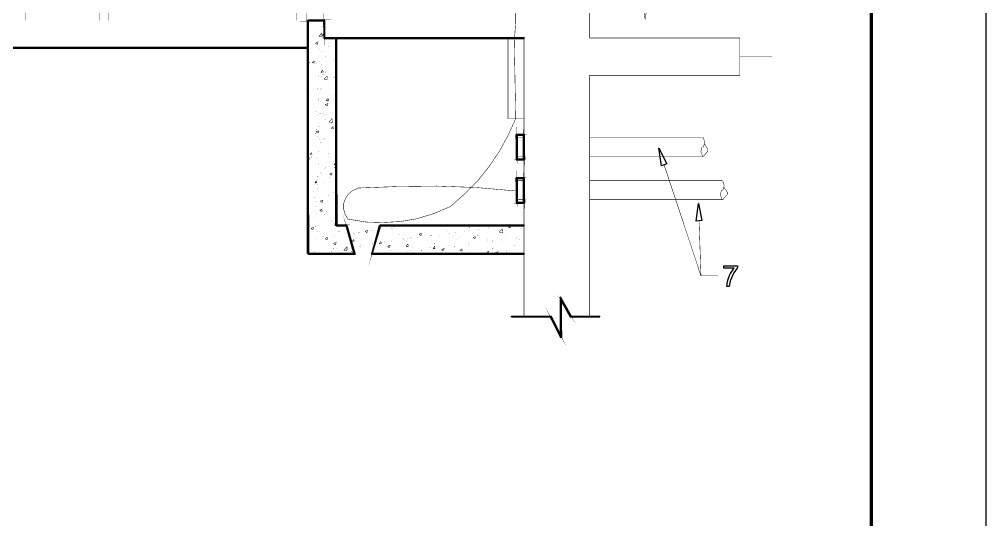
# Model space of a CAD drawing. Header units: metres. Extents: x -593 to 248, y 430 to 1024.
# Drawn here: x 164 to 248.3, y 574.9 to 618.5 of the extents above; entities that cross this region are included whole.
import ezdxf

# ---------------------------------------------------------------- set-up
doc = ezdxf.new("R2010")
doc.units = ezdxf.units.M
doc.header["$MEASUREMENT"] = 0
for name, color, linetype in [('C00-00-00-BLACK', 7, 'Continuous'), ('C00-7E-FF', 150, 'Continuous'), ('CFF-00-00', 1, 'Continuous'), ('CFF-7E-00', 30, 'Continuous')]:
    doc.layers.add(name, color=color, linetype=linetype)

msp = doc.modelspace()

# ---------------------------------------------------------------- linework, layer by layer
msp.add_line((248.297, 1023.566), (248.297, 429.566))
at = {"lineweight": 100}
msp.add_line((238.297, 1013.566), (238.297, 439.566), dxfattribs=at)
at = {"layer": 'C00-00-00-BLACK', "const_width": 0.0423}
for points in [[(213.755, 616.899), (213.755, 687.223)], [(155.481, 660.431), (164.514, 660.431), (164.514, 618.426)], [(171.004, 621.689), (171.004, 618.426)], [(171.809, 621.689), (171.809, 618.426)], [(188.182, 618.426), (188.182, 621.689)], [(189.028, 618.426), (189.028, 621.689)], [(207.181, 616.562), (207.307, 618.342), (207.307, 620.165), (207.139, 621.986)], [(189.793, 618.342), (189.835, 618.342)], [(190.471, 617.916), (190.512, 617.916)], [(189.58, 617.027), (189.623, 617.027)], [(190.132, 617.027), (190.385, 617.324)], [(190.132, 617.027), (190.428, 616.985)], [(190.343, 617.154), (190.555, 617.238)], [(190.343, 617.154), (190.471, 617.069)], [(190.428, 616.985), (190.385, 617.324)], [(190.471, 617.069), (190.555, 617.238)], [(189.835, 616.392), (190.005, 616.562)], [(189.835, 616.392), (190.046, 616.349)], [(190.046, 616.349), (190.005, 616.562)], [(190.046, 616.603), (190.089, 616.603)], [(190.428, 616.815), (190.471, 616.815)], [(206.631, 616.899), (206.631, 609.862)], [(207.307, 609.862), (207.181, 616.562)], [(208.031, 592.568), (208.031, 616.899)], [(226.86, 616.899), (226.86, 613.635), (213.755, 613.635), (213.755, 592.568)], [(213.755, 616.899), (226.86, 616.899)], [(213.755, 616.899), (226.86, 616.899)], [(155.609, 616.053), (189.197, 616.053)], [(190.173, 616.01), (190.216, 616.01)], [(190.385, 615.711), (190.428, 615.711)], [(190.98, 616.137), (191.023, 616.137)], [(189.284, 614.738), (189.327, 614.738)], [(189.539, 614.78), (189.75, 614.865)], [(189.539, 614.78), (189.709, 614.696)], [(189.623, 614.908), (189.666, 614.908)], [(189.709, 614.696), (189.75, 614.865)], [(189.877, 614.653), (189.919, 614.653)], [(190.132, 614.822), (190.173, 614.822)], [(190.385, 614.612), (190.428, 614.612)], [(190.682, 615.288), (190.727, 615.288)], [(191.362, 614.992), (191.403, 614.992)], [(191.362, 614.822), (191.403, 614.822)], [(226.86, 615.245), (229.661, 615.245)], [(190.046, 613.635), (190.089, 613.635)], [(190.301, 613.888), (190.471, 614.103)], [(190.301, 613.888), (190.512, 613.888)], [(190.512, 613.888), (190.471, 614.103)], [(190.471, 613.72), (190.512, 613.72)], [(190.682, 613.931), (190.727, 613.931)], [(189.24, 613.551), (189.284, 613.551)], [(190.343, 613.551), (190.385, 613.551)], [(190.597, 613.296), (190.854, 613.592)], [(190.597, 613.296), (190.854, 613.254)], [(190.854, 613.254), (190.854, 613.592)], [(191.489, 613.465), (191.658, 613.508)], [(191.489, 613.465), (191.658, 613.381)], [(189.412, 611.938), (189.454, 611.938)], [(189.623, 612.407), (189.666, 612.407)], [(190.005, 612.45), (190.046, 612.45)], [(190.301, 612.45), (190.343, 612.45)], [(190.089, 611.515), (190.132, 611.515)], [(190.258, 611.346), (190.301, 611.346)], [(190.682, 611.092), (190.938, 611.176)], [(190.682, 611.092), (190.854, 610.965)], [(190.768, 611.431), (190.938, 611.642)], [(190.768, 611.431), (190.98, 611.431)], [(190.854, 611.388), (190.896, 611.388)], [(190.854, 610.965), (190.938, 611.176)], [(190.98, 611.431), (190.938, 611.642)], [(191.15, 611.854), (191.193, 611.854)], [(189.877, 610.499), (189.919, 610.499)], [(190.216, 610.287), (190.258, 610.287)], [(189.962, 610.118), (190.005, 610.118)], [(190.512, 610.203), (190.555, 610.203)], [(190.682, 609.777), (190.727, 609.777)], [(190.811, 610.203), (190.854, 610.203)], [(191.023, 609.565), (191.277, 609.862)], [(191.023, 609.565), (191.319, 609.523)], [(191.319, 609.523), (191.277, 609.862)], [(208.031, 609.862), (206.674, 609.862)], [(189.877, 608.719), (190.132, 608.803)], [(189.877, 608.719), (190.046, 608.592)], [(189.919, 608.93), (189.962, 608.93)], [(190.046, 608.592), (190.132, 608.803)], [(190.173, 609.185), (190.216, 609.185)], [(191.193, 609.1), (191.234, 609.1)], [(191.234, 608.973), (191.362, 609.185)], [(191.234, 608.973), (191.403, 608.973)], [(191.403, 608.973), (191.362, 609.185)], [(189.835, 608.55), (189.877, 608.55)], [(190.005, 608.296), (190.046, 608.296)], [(190.132, 608.084), (190.173, 608.084)], [(190.301, 607.785), (190.343, 607.785)], [(190.555, 608.084), (190.597, 608.084)], [(191.616, 608.464), (191.658, 608.464)], [(208.031, 608.211), (207.436, 608.211)], [(223.636, 608.211), (213.755, 608.211)], [(223.636, 607.362), (223.688, 607.415), (223.796, 607.771), (223.688, 608.147), (223.636, 608.211)], [(189.327, 606.727), (189.496, 606.896)], [(189.539, 606.727), (189.496, 606.896)], [(190.089, 607.023), (190.132, 607.023)], [(223.593, 607.405), (223.539, 607.341), (223.455, 606.982), (223.582, 606.62), (223.636, 606.557)], [(223.636, 606.557), (223.688, 606.579), (224.051, 607.002), (224.062, 607.066), (224.062, 607.203), (223.815, 607.584), (223.763, 607.615)], [(189.197, 606.853), (189.24, 606.853)], [(189.197, 606.387), (189.327, 606.43)], [(189.197, 606.304), (189.24, 606.218)], [(189.24, 606.218), (189.327, 606.43)], [(189.327, 606.727), (189.539, 606.727)], [(189.454, 606.514), (189.496, 606.514)], [(189.877, 606.346), (189.919, 606.346)], [(190.938, 606.81), (190.98, 606.81)], [(191.446, 605.835), (191.658, 606.048)], [(191.53, 606.769), (191.573, 606.769)], [(208.031, 606.557), (207.436, 606.557)], [(213.755, 606.557), (223.636, 606.557)], [(190.046, 605.922), (190.089, 605.922)], [(190.639, 605.496), (190.682, 605.496)], [(190.682, 605.623), (190.727, 605.623)], [(191.446, 605.835), (191.658, 605.835)], [(191.489, 605.581), (191.53, 605.581)], [(189.24, 604.777), (189.284, 604.777)], [(189.793, 604.268), (189.919, 604.438)], [(189.962, 604.268), (189.919, 604.438)], [(190.005, 604.819), (190.046, 604.819)], [(190.301, 605.116), (190.343, 605.116)], [(191.023, 604.692), (191.066, 604.692)], [(191.066, 605.03), (191.277, 605.116)], [(191.066, 605.03), (191.234, 604.903)], [(191.234, 604.903), (191.277, 605.116)], [(208.031, 604.438), (207.436, 604.438)], [(225.334, 604.438), (213.755, 604.438)], [(225.334, 603.589), (225.386, 603.643), (225.492, 603.998), (225.386, 604.374), (225.334, 604.438)], [(189.793, 604.268), (189.962, 604.268)], [(189.793, 604.184), (189.835, 604.184)], [(189.962, 603.716), (190.005, 603.716)], [(190.005, 604.141), (190.046, 604.141)], [(190.597, 604.311), (190.639, 604.311)], [(191.616, 603.93), (191.658, 603.93)], [(225.292, 603.632), (225.239, 603.568), (225.152, 603.208), (225.28, 602.849), (225.334, 602.784)], [(225.334, 602.784), (225.386, 602.806), (225.747, 603.229), (225.758, 603.293), (225.758, 603.432), (225.514, 603.813), (225.462, 603.845)], [(189.666, 603.462), (189.709, 603.462)], [(189.75, 602.996), (189.793, 602.996)], [(189.919, 602.657), (189.962, 602.657)], [(190.258, 602.657), (190.471, 602.741)], [(190.258, 602.657), (190.428, 602.53)], [(190.428, 602.53), (190.471, 602.741)], [(190.98, 603.166), (191.023, 603.166)], [(191.403, 603.377), (191.446, 603.377)], [(191.573, 602.869), (191.616, 602.869)], [(208.031, 602.784), (207.436, 602.784)], [(213.755, 602.784), (225.334, 602.784)], [(189.877, 602.192), (189.919, 602.192)], [(190.132, 601.895), (190.173, 601.895)], [(190.216, 601.811), (190.385, 601.981)], [(190.216, 601.811), (190.428, 601.766)], [(190.428, 601.766), (190.385, 601.981)], [(189.709, 601.342), (189.75, 601.342)], [(189.877, 601.553), (189.919, 601.553)], [(190.639, 601.469), (190.682, 601.469)], [(190.768, 601.723), (190.811, 601.723)], [(191.446, 601.257), (191.489, 601.257)], [(191.53, 601.766), (191.573, 601.766)], [(189.284, 600.58), (189.327, 600.58)], [(189.454, 600.284), (189.666, 600.368)], [(189.454, 600.284), (189.623, 600.157)], [(189.623, 600.157), (189.666, 600.368)], [(189.835, 600.454), (189.877, 600.454)], [(191.319, 600.877), (191.362, 600.877)], [(191.489, 600.664), (191.53, 600.664)], [(191.912, 600.327), (191.955, 600.327)], [(195.433, 600.241), (195.476, 600.241)], [(196.494, 600.284), (196.537, 600.284)], [(196.664, 600.411), (196.706, 600.411)], [(198.19, 600.495), (198.233, 600.495)], [(202.389, 600.495), (202.389, 600.538)], [(202.389, 600.495), (202.643, 600.454)], [(202.643, 600.454), (202.643, 600.538)], [(203.237, 600.368), (203.278, 600.368)], [(204.043, 600.199), (204.086, 600.199)], [(204.89, 600.327), (204.932, 600.327)], [(205.866, 599.945), (206.12, 600.241)], [(206.12, 600.454), (206.162, 600.454)], [(206.162, 599.902), (206.12, 600.241)], [(206.332, 600.538), (206.501, 600.454)], [(206.501, 600.454), (206.544, 600.538)], [(206.674, 600.368), (206.8, 600.538)], [(206.674, 600.368), (206.884, 600.368)], [(206.884, 600.368), (206.842, 600.538)], [(207.816, 600.284), (207.859, 600.284)], [(189.793, 599.393), (189.835, 599.393)], [(190.005, 600.029), (190.046, 600.029)], [(190.132, 600.029), (190.173, 600.029)], [(190.471, 599.562), (190.512, 599.562)], [(190.682, 599.35), (190.854, 599.519)], [(190.682, 599.35), (190.896, 599.307)], [(190.896, 599.307), (190.854, 599.519)], [(191.277, 599.689), (191.319, 599.689)], [(191.446, 599.604), (191.489, 599.604)], [(191.869, 599.988), (191.912, 599.988)], [(192.55, 599.861), (192.592, 599.861)], [(193.016, 599.138), (193.184, 599.307)], [(193.184, 599.818), (193.227, 599.818)], [(193.227, 599.138), (193.184, 599.307)], [(193.611, 599.902), (193.652, 599.902)], [(194.161, 600.029), (194.373, 600.115)], [(194.161, 600.029), (194.33, 599.902)], [(194.33, 599.902), (194.373, 600.115)], [(194.627, 600.115), (194.669, 600.115)], [(194.838, 600.072), (194.88, 600.072)], [(195.349, 599.818), (195.392, 599.818)], [(197.129, 599.773), (197.172, 599.773)], [(197.511, 599.35), (197.552, 599.35)], [(197.891, 599.393), (197.937, 599.393)], [(198.148, 599.434), (198.19, 599.434)], [(198.699, 599.477), (198.74, 599.477)], [(198.869, 599.773), (199.079, 599.861)], [(198.869, 599.773), (199.036, 599.646)], [(198.869, 599.689), (198.91, 599.689)], [(199.036, 599.646), (199.079, 599.861)], [(199.421, 599.689), (199.464, 599.689)], [(199.844, 599.646), (199.887, 599.646)], [(199.929, 599.646), (199.971, 599.646)], [(200.606, 599.604), (200.649, 599.604)], [(201.328, 600.029), (201.371, 600.029)], [(201.498, 599.861), (201.54, 599.861)], [(202.006, 599.902), (202.047, 599.902)], [(202.09, 599.307), (202.133, 599.307)], [(202.347, 599.519), (202.389, 599.519)], [(202.812, 600.029), (202.855, 600.029)], [(203.194, 600.115), (203.237, 600.115)], [(203.574, 599.477), (203.789, 599.562)], [(203.574, 599.477), (203.747, 599.393)], [(203.747, 599.393), (203.789, 599.562)], [(204, 599.646), (204.043, 599.646)], [(204.128, 599.477), (204.17, 599.477)], [(205.866, 599.945), (206.162, 599.902)], [(205.866, 599.393), (205.909, 599.393)], [(205.909, 599.945), (205.95, 599.945)], [(206.501, 599.477), (206.544, 599.477)], [(207.35, 599.434), (207.393, 599.434)], [(207.604, 599.307), (207.646, 599.307)], [(191.403, 598.97), (191.658, 599.054)], [(191.403, 598.97), (191.573, 598.841)], [(191.403, 598.504), (191.446, 598.504)], [(191.573, 598.841), (191.658, 599.054)], [(191.658, 598.545), (191.7, 598.545)], [(192.295, 598.376), (192.592, 598.673)], [(192.592, 598.334), (192.592, 598.673)], [(193.016, 599.138), (193.227, 599.138)], [(193.143, 598.757), (193.184, 598.757)], [(193.695, 598.715), (193.738, 598.715)], [(193.738, 598.841), (193.779, 598.841)], [(194.584, 598.927), (194.627, 598.927)], [(194.796, 598.97), (194.838, 598.97)], [(195.392, 598.927), (195.561, 599.138)], [(195.392, 598.927), (195.561, 598.927)], [(195.561, 598.927), (195.561, 599.096)], [(195.603, 599.054), (195.645, 599.054)], [(195.815, 599.096), (195.857, 599.096)], [(196.111, 598.715), (196.365, 598.8)], [(196.111, 598.715), (196.281, 598.588)], [(196.281, 598.588), (196.365, 598.8)], [(196.45, 599.18), (196.494, 599.18)], [(197.722, 598.715), (197.891, 598.927)], [(197.722, 598.715), (197.937, 598.715)], [(197.937, 598.715), (197.891, 598.927)], [(198.276, 598.631), (198.317, 598.631)], [(199.801, 598.588), (199.844, 598.588)], [(200.098, 598.504), (200.226, 598.715)], [(200.098, 598.504), (200.267, 598.504)], [(200.183, 598.97), (200.226, 598.97)], [(200.267, 598.504), (200.226, 598.715)], [(200.821, 598.418), (201.074, 598.545)], [(200.989, 598.334), (201.074, 598.545)], [(201.159, 598.631), (201.201, 598.631)], [(201.455, 598.757), (201.498, 598.757)], [(201.963, 598.715), (202.006, 598.715)], [(202.432, 598.334), (202.602, 598.504)], [(202.643, 598.292), (202.602, 598.504)], [(203.151, 599.011), (203.194, 599.011)], [(203.194, 598.884), (203.237, 598.884)], [(204.848, 599.266), (204.89, 599.266)], [(205.274, 599.18), (205.316, 599.18)], [(205.274, 598.504), (205.316, 598.504)], [(206.078, 599.266), (206.12, 599.266)], [(207.181, 598.8), (207.223, 598.8)], [(189.496, 598.376), (189.539, 598.376)], [(189.623, 598.292), (189.666, 598.292)], [(189.75, 598.292), (189.793, 598.292)], [(190.428, 598.376), (190.471, 598.376)], [(191.234, 598.292), (191.277, 598.292)], [(191.785, 598.376), (191.827, 598.376)], [(192.295, 598.376), (192.592, 598.334)], [(192.973, 598.249), (193.016, 598.249)], [(194.711, 598.165), (194.754, 598.165)], [(196.027, 598.079), (196.068, 598.122)], [(196.068, 598.079), (196.068, 598.122)], [(196.365, 598.334), (196.407, 598.334)], [(196.407, 598.079), (196.45, 598.079)], [(196.494, 598.079), (196.537, 598.079)], [(197.003, 598.079), (197.045, 598.079)], [(197.849, 598.208), (197.891, 598.208)], [(198.106, 598.334), (198.148, 598.334)], [(199.079, 598.334), (199.122, 598.334)], [(200.821, 598.418), (200.989, 598.334)], [(202.432, 598.334), (202.643, 598.292)], [(203.364, 598.165), (203.405, 598.165)], [(204.762, 598.122), (204.932, 598.292)], [(204.762, 598.122), (204.974, 598.079)], [(204.805, 598.165), (204.848, 598.165)], [(204.974, 598.079), (204.932, 598.292)], [(205.527, 598.165), (205.782, 598.249)], [(205.527, 598.165), (205.697, 598.079)], [(205.697, 598.079), (205.782, 598.249)], [(206.459, 598.376), (206.501, 598.376)], [(206.459, 598.165), (206.501, 598.165)], [(207.266, 598.079), (207.307, 598.079)], [(207.307, 598.079), (207.35, 598.079)]]:
    msp.add_lwpolyline(points, dxfattribs=at)
for points in [[(190.555, 616.899), (190.639, 616.899), (190.555, 618.385), (190.555, 616.899)], [(190.555, 618.385), (190.639, 618.469), (189.197, 618.385), (190.555, 618.385)], [(189.24, 618.426), (189.154, 618.426), (189.24, 598.079), (189.24, 618.426)], [(189.154, 618.426), (189.24, 598.079), (189.154, 598.079), (189.154, 618.426)], [(190.639, 618.469), (189.197, 618.385), (189.197, 618.469), (190.639, 618.469)], [(190.639, 616.899), (190.555, 618.385), (190.639, 618.469), (190.639, 616.899)], [(208.031, 616.858), (208.031, 616.942), (190.597, 616.858), (208.031, 616.858)], [(208.031, 616.942), (190.597, 616.858), (190.597, 616.942), (208.031, 616.942)], [(191.7, 616.899), (191.616, 616.899), (191.7, 600.538), (191.7, 616.899)], [(191.616, 616.899), (191.7, 600.538), (191.616, 600.538), (191.616, 616.899)], [(189.197, 616.01), (189.197, 616.096), (155.609, 616.01), (189.197, 616.01)], [(189.197, 616.096), (155.609, 616.01), (155.609, 616.096), (189.197, 616.096)], [(207.35, 606.261), (207.436, 606.346), (207.35, 608.464), (207.35, 606.261)], [(207.985, 608.38), (208.072, 606.261), (207.985, 606.346), (207.985, 608.38)], [(207.436, 608.38), (208.072, 608.464), (207.985, 608.38), (207.436, 608.38)], [(207.35, 608.464), (207.436, 608.38), (208.072, 608.464), (207.35, 608.464)], [(207.436, 606.346), (207.35, 608.464), (207.436, 608.38), (207.436, 606.346)], [(208.072, 608.464), (207.985, 608.38), (208.072, 606.261), (208.072, 608.464)], [(208.072, 606.261), (207.985, 606.346), (207.35, 606.261), (208.072, 606.261)], [(207.985, 606.346), (207.35, 606.261), (207.436, 606.346), (207.985, 606.346)], [(207.35, 602.488), (207.436, 602.573), (207.35, 604.692), (207.35, 602.488)], [(207.985, 604.607), (208.072, 602.488), (207.985, 602.573), (207.985, 604.607)], [(207.436, 604.607), (208.072, 604.692), (207.985, 604.607), (207.436, 604.607)], [(207.35, 604.692), (207.436, 604.607), (208.072, 604.692), (207.35, 604.692)], [(207.436, 602.573), (207.35, 604.692), (207.436, 604.607), (207.436, 602.573)], [(208.072, 604.692), (207.985, 604.607), (208.072, 602.488), (208.072, 604.692)], [(208.072, 602.488), (207.985, 602.573), (207.35, 602.488), (208.072, 602.488)], [(207.985, 602.573), (207.35, 602.488), (207.436, 602.573), (207.985, 602.573)], [(192.507, 600.538), (193.312, 598.038), (193.184, 598.122), (192.507, 600.538)], [(192.55, 600.495), (192.55, 600.58), (191.658, 600.495), (192.55, 600.495)], [(192.55, 600.58), (191.658, 600.495), (191.658, 600.58), (192.55, 600.58)], [(192.592, 600.538), (192.507, 600.538), (193.312, 598.038), (192.592, 600.538)], [(194.796, 598.122), (195.433, 600.538), (195.518, 600.538), (194.796, 598.122)], [(194.711, 598.038), (194.796, 598.122), (195.433, 600.538), (194.711, 598.038)], [(208.031, 600.495), (208.031, 600.58), (195.476, 600.495), (208.031, 600.495)], [(208.031, 600.58), (195.476, 600.495), (195.476, 600.58), (208.031, 600.58)], [(193.312, 598.038), (193.184, 598.122), (189.197, 598.038), (193.312, 598.038)], [(193.184, 598.122), (189.197, 598.038), (189.197, 598.122), (193.184, 598.122)], [(208.031, 598.122), (194.711, 598.038), (194.796, 598.122), (208.031, 598.122)], [(208.031, 598.038), (208.031, 598.122), (194.711, 598.038), (208.031, 598.038)], [(212.057, 592.568), (212.142, 592.611), (211.295, 593.926), (212.057, 592.568)], [(212.142, 592.611), (211.295, 593.926), (211.21, 594.265), (212.142, 592.611)], [(211.295, 593.926), (211.21, 594.265), (211.295, 590.745), (211.295, 593.926)], [(211.21, 594.265), (211.295, 590.745), (211.21, 590.745), (211.21, 594.265)], [(210.319, 592.568), (210.404, 592.611), (206.927, 592.568), (210.319, 592.568)], [(210.404, 592.611), (206.927, 592.568), (206.927, 592.611), (210.404, 592.611)], [(211.21, 590.745), (211.295, 590.788), (210.319, 592.568), (211.21, 590.745)], [(211.295, 590.788), (210.319, 592.568), (210.404, 592.611), (211.295, 590.788)], [(214.645, 592.611), (212.057, 592.568), (212.142, 592.611), (214.645, 592.611)], [(214.645, 592.568), (214.645, 592.611), (212.057, 592.568), (214.645, 592.568)]]:
    msp.add_lwpolyline(points, close=True, dxfattribs=at)
at = {"layer": 'C00-00-00-BLACK'}
for points in [[(189.24, 618.426), (189.154, 618.426), (189.24, 598.079), (189.24, 618.426)], [(189.154, 618.426), (189.24, 598.079), (189.154, 598.079), (189.154, 618.426)], [(190.555, 618.385), (190.639, 618.469), (189.197, 618.385), (190.555, 618.385)], [(190.639, 618.469), (189.197, 618.385), (189.197, 618.469), (190.639, 618.469)], [(190.639, 616.899), (190.555, 618.385), (190.639, 618.469), (190.639, 616.899)], [(190.555, 616.899), (190.639, 616.899), (190.555, 618.385), (190.555, 616.899)], [(208.031, 616.858), (208.031, 616.942), (190.597, 616.858), (208.031, 616.858)], [(208.031, 616.942), (190.597, 616.858), (190.597, 616.942), (208.031, 616.942)], [(191.7, 616.899), (191.616, 616.899), (191.7, 600.538), (191.7, 616.899)], [(191.616, 616.899), (191.7, 600.538), (191.616, 600.538), (191.616, 616.899)], [(189.197, 616.01), (189.197, 616.096), (155.609, 616.01), (189.197, 616.01)], [(189.197, 616.096), (155.609, 616.01), (155.609, 616.096), (189.197, 616.096)], [(207.35, 606.261), (207.436, 606.346), (207.35, 608.464), (207.35, 606.261)], [(207.436, 606.346), (207.35, 608.464), (207.436, 608.38), (207.436, 606.346)], [(207.35, 608.464), (207.436, 608.38), (208.072, 608.464), (207.35, 608.464)], [(207.436, 608.38), (208.072, 608.464), (207.985, 608.38), (207.436, 608.38)], [(208.072, 608.464), (207.985, 608.38), (208.072, 606.261), (208.072, 608.464)], [(207.985, 608.38), (208.072, 606.261), (207.985, 606.346), (207.985, 608.38)], [(208.072, 606.261), (207.985, 606.346), (207.35, 606.261), (208.072, 606.261)], [(207.985, 606.346), (207.35, 606.261), (207.436, 606.346), (207.985, 606.346)], [(207.35, 602.488), (207.436, 602.573), (207.35, 604.692), (207.35, 602.488)], [(207.436, 602.573), (207.35, 604.692), (207.436, 604.607), (207.436, 602.573)], [(207.35, 604.692), (207.436, 604.607), (208.072, 604.692), (207.35, 604.692)], [(207.436, 604.607), (208.072, 604.692), (207.985, 604.607), (207.436, 604.607)], [(208.072, 604.692), (207.985, 604.607), (208.072, 602.488), (208.072, 604.692)], [(207.985, 604.607), (208.072, 602.488), (207.985, 602.573), (207.985, 604.607)], [(208.072, 602.488), (207.985, 602.573), (207.35, 602.488), (208.072, 602.488)], [(207.985, 602.573), (207.35, 602.488), (207.436, 602.573), (207.985, 602.573)], [(192.55, 600.495), (192.55, 600.58), (191.658, 600.495), (192.55, 600.495)], [(192.55, 600.58), (191.658, 600.495), (191.658, 600.58), (192.55, 600.58)], [(192.592, 600.538), (192.507, 600.538), (193.312, 598.038), (192.592, 600.538)], [(192.507, 600.538), (193.312, 598.038), (193.184, 598.122), (192.507, 600.538)], [(194.711, 598.038), (194.796, 598.122), (195.433, 600.538), (194.711, 598.038)], [(194.796, 598.122), (195.433, 600.538), (195.518, 600.538), (194.796, 598.122)], [(208.031, 600.495), (208.031, 600.58), (195.476, 600.495), (208.031, 600.495)], [(208.031, 600.58), (195.476, 600.495), (195.476, 600.58), (208.031, 600.58)], [(193.312, 598.038), (193.184, 598.122), (189.197, 598.038), (193.312, 598.038)], [(193.184, 598.122), (189.197, 598.038), (189.197, 598.122), (193.184, 598.122)], [(208.031, 598.038), (208.031, 598.122), (194.711, 598.038), (208.031, 598.038)], [(208.031, 598.122), (194.711, 598.038), (194.796, 598.122), (208.031, 598.122)], [(212.142, 592.611), (211.295, 593.926), (211.21, 594.265), (212.142, 592.611)], [(211.295, 593.926), (211.21, 594.265), (211.295, 590.745), (211.295, 593.926)], [(211.21, 594.265), (211.295, 590.745), (211.21, 590.745), (211.21, 594.265)], [(212.057, 592.568), (212.142, 592.611), (211.295, 593.926), (212.057, 592.568)], [(210.319, 592.568), (210.404, 592.611), (206.927, 592.568), (210.319, 592.568)], [(210.404, 592.611), (206.927, 592.568), (206.927, 592.611), (210.404, 592.611)], [(211.295, 590.788), (210.319, 592.568), (210.404, 592.611), (211.295, 590.788)], [(211.21, 590.745), (211.295, 590.788), (210.319, 592.568), (211.21, 590.745)], [(214.645, 592.568), (214.645, 592.611), (212.057, 592.568), (214.645, 592.568)], [(214.645, 592.611), (212.057, 592.568), (212.142, 592.611), (214.645, 592.611)]]:
    msp.add_lwpolyline(points, close=True, dxfattribs=at)
at = {"layer": 'C00-7E-FF', "const_width": 0.0423}
for points in [[(218.336, 620.036), (218.845, 620.036), (218.59, 618.553), (218.336, 620.036)], [(220.032, 605.751), (219.777, 607.276), (220.498, 605.922), (220.032, 605.751)], [(223.043, 600.919), (223.254, 602.445), (223.55, 600.961), (223.043, 600.919)]]:
    msp.add_lwpolyline(points, close=True, dxfattribs=at)
at = {"layer": 'C00-7E-FF'}
for points in [[(220.032, 605.751), (219.777, 607.276), (220.498, 605.922), (220.032, 605.751)], [(223.043, 600.919), (223.254, 602.445), (223.55, 600.961), (223.043, 600.919)]]:
    msp.add_lwpolyline(points, close=True, dxfattribs=at)
at = {"layer": 'C00-7E-FF', "const_width": 0.0423}
for points in [[(220.243, 605.835), (223.466, 596.129), (224.95, 596.129)], [(223.297, 600.919), (223.466, 596.129)]]:
    msp.add_lwpolyline(points, dxfattribs=at)
at = {"layer": 'CFF-00-00', "const_width": 0.0423}
for points in [[(201.624, 602.192), (202.812, 603.25), (203.959, 604.395), (204.974, 605.665), (205.866, 606.98), (206.631, 608.38), (207.307, 609.862)], [(193.566, 603.8), (193.1, 603.589), (192.72, 603.293), (192.465, 602.911), (192.295, 602.445), (192.295, 601.981), (192.422, 601.512), (192.677, 601.088)], [(207.307, 603.546), (203.873, 603.845), (200.437, 603.972), (197.003, 603.93), (193.566, 603.8)], [(192.677, 601.088), (194.204, 600.834), (195.729, 600.791), (197.256, 600.877), (198.74, 601.13), (200.226, 601.596), (201.624, 602.192)]]:
    msp.add_lwpolyline(points, dxfattribs=at)
at = {"layer": 'CFF-7E-00'}
msp.add_lwpolyline([(225.462, 596.807), (225.462, 597.019), (226.647, 597.019), (226.647, 596.85), (226.615, 596.818), (226.328, 596.395), (226.308, 596.342), (226.276, 596.289), (226.032, 595.757), (226.012, 595.704), (226.001, 595.662), (225.936, 595.239), (225.926, 595.196), (225.715, 595.196), (225.715, 595.196), (225.777, 595.651), (225.799, 595.704), (225.809, 595.757), (225.989, 596.257), (226.012, 596.299), (226.043, 596.353), (226.317, 596.776), (226.351, 596.807), (225.462, 596.807)], close=True, dxfattribs=at)

doc.saveas('drawing.dxf')
